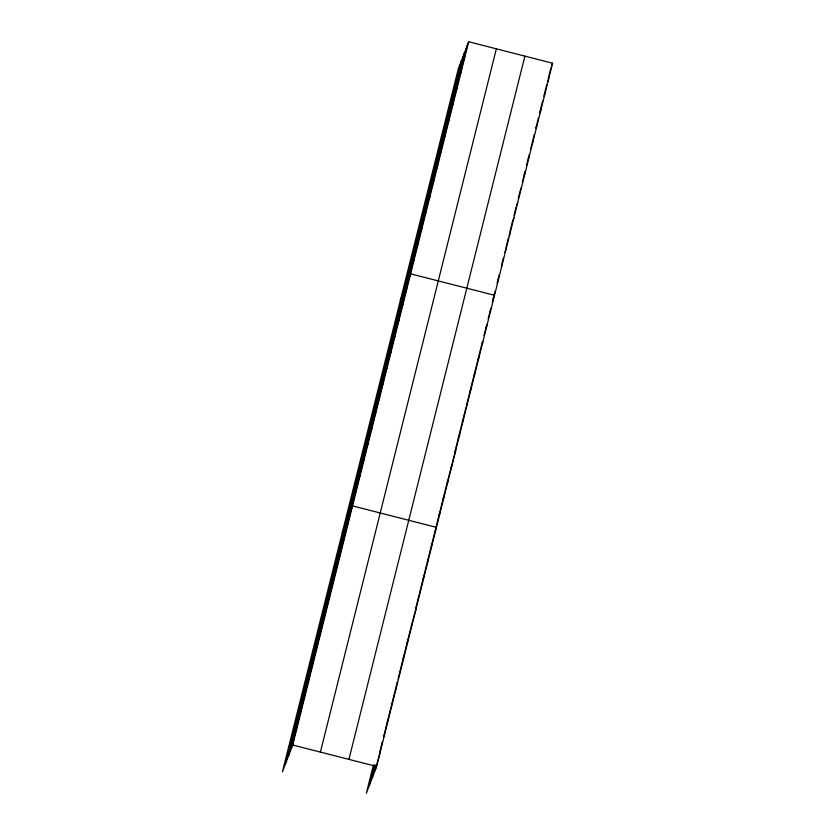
<?xml version="1.0" encoding="UTF-8"?>
<svg xmlns="http://www.w3.org/2000/svg" width="835" height="835" viewBox="0 0 835 835"><rect width="100%" height="100%" fill="white"/><g stroke="black" fill="none" stroke-linecap="round" stroke-linejoin="round"><path stroke-width="1.25" d="M285.393 764.056L461.348 60.798M288.451 756.092L464.406 52.845M291.415 748.369L467.37 45.111M468.665 41.75L458.384 68.522L282.428 771.78L292.709 745.008L468.665 41.75L552.572 63.22L376.616 766.478L366.335 793.25L373.391 765.048M320.4 752.095L496.355 48.837M348.926 759.391L524.881 56.133M369.31 785.526L374.518 764.683M372.358 777.562L375.426 765.298M375.332 769.839L380.603 750.529M379.622 752.669L382.388 741.637M383.609 736.731L390.978 707.297M394.965 691.359L391.281 706.076L392.575 702.715M397.418 681.548L395.268 690.138L396.562 686.767M398.034 679.095L399.255 674.189M399.568 672.968L410.914 627.596M415.517 609.206L419.201 594.489M419.504 593.267L426.873 563.834M430.86 547.896L427.176 562.613L428.47 559.252M435.452 529.536L442.592 500.979M446.767 484.31L442.894 499.789L444.189 496.418M447.059 483.121L455.795 450.002M454.804 452.184L461.953 423.616M466.118 406.958L462.246 422.427L463.54 419.066M466.421 405.768L473.56 377.201M477.735 360.543L473.862 376.011L475.157 372.65M478.027 359.353L482.494 341.505M483.987 335.545L485.177 330.785M486.669 324.836L485.479 329.595L486.763 326.234M488.151 318.886L489.341 314.127M489.644 312.937L490.834 308.178M492.326 302.228L494.998 291.519M497.389 281.99L499.173 274.851M501.553 265.332L503.338 258.192M505.728 248.673L508.4 237.954M509.893 232.005L512.575 221.296M514.057 215.346L516.145 207.017M518.232 198.688L520.309 190.359M522.397 182.02L525.079 171.311M526.572 165.361L527.762 160.602M529.244 154.652L528.054 159.412L529.348 156.051M530.736 148.703L531.926 143.944M532.229 142.754L534.306 134.414M538.481 117.756L535.799 128.465L537.093 125.104M539.963 111.806L542.646 101.098M544.138 95.148L546.81 84.429M548.303 78.48L550.985 67.771M463.498 60.59L464.792 57.218M459.626 76.058L460.92 72.697M455.753 91.526L457.048 88.166M451.881 107.005L453.175 103.634M448.009 122.474L449.303 119.113M444.147 137.942L445.431 134.581M440.275 153.421L441.558 150.049M436.402 168.889L437.697 165.518M432.53 184.358L433.824 180.997M428.658 199.826L429.952 196.465M424.785 215.305L426.08 211.933M420.913 230.773L422.207 227.412M417.041 246.241L418.335 242.881M413.179 261.72L414.463 258.349M400.32 300.6L410.59 273.828L494.508 295.287L493.214 298.659M405.434 292.657L406.728 289.296M401.562 308.136L402.856 304.765M397.69 323.604L398.984 320.243M393.817 339.073L395.112 335.712M389.945 354.551L391.239 351.18M386.073 370.02L387.367 366.659M382.211 385.488L383.495 382.127M378.339 400.967L379.622 397.596M374.466 416.435L375.76 413.064M370.594 431.904L371.888 428.543M366.722 447.372L368.016 444.011M362.849 462.851L364.143 459.48M358.977 478.319L360.271 474.958M355.105 493.788L356.399 490.427M342.256 532.678L352.527 505.895L436.444 527.365L435.578 529.609M347.256 525.205L348.539 521.844M343.258 541.143L344.552 537.782M339.271 557.081L340.565 553.72M335.284 573.029L336.578 569.658M331.297 588.967L332.591 585.606M327.31 604.905L328.604 601.544M323.322 620.843L324.617 617.482M319.335 636.792L320.619 633.421M315.348 652.73L316.632 649.359M311.351 668.668L312.645 665.307M307.363 684.606L308.658 681.245M303.376 700.544L304.671 697.183M299.389 716.493L300.683 713.121M295.402 732.431L296.696 729.07M551.716 65.464L552.572 63.22M547.416 82.049L548.699 78.688M543.971 96.401L544.827 94.157M539.671 112.996L540.965 109.636M532.354 142.816L533.221 140.572M524.182 174.88L525.476 171.519M520.748 189.232L521.604 186.988M516.447 205.827L517.731 202.467M513.003 220.179L513.859 217.935M509.131 235.647L509.997 233.403M504.831 252.243L506.125 248.872M501.386 266.595L502.252 264.351M497.086 283.18L498.38 279.819M489.78 313.01L490.636 310.766M481.607 345.074L482.891 341.703M478.163 359.426L479.029 357.182M469.99 391.49L471.284 388.118M466.546 405.831L467.412 403.597M458.373 437.905L459.667 434.534M450.639 468.842L451.923 465.481M447.195 483.194L448.061 480.95M439.022 515.258L440.316 511.897M434.492 532.448L435.15 530.726L431.163 546.674L432.457 543.303M423.188 578.551L424.483 575.19M419.629 593.372L420.485 591.128M416.498 607.066L411.227 626.375L412.511 623.004M407.23 642.313L408.524 638.952M403.242 658.251L404.537 654.89M399.683 673.073L400.549 670.829M387.294 722.014L388.588 718.653M383.735 736.835L384.591 734.591M292.709 745.008L376.616 766.478"/></g></svg>
